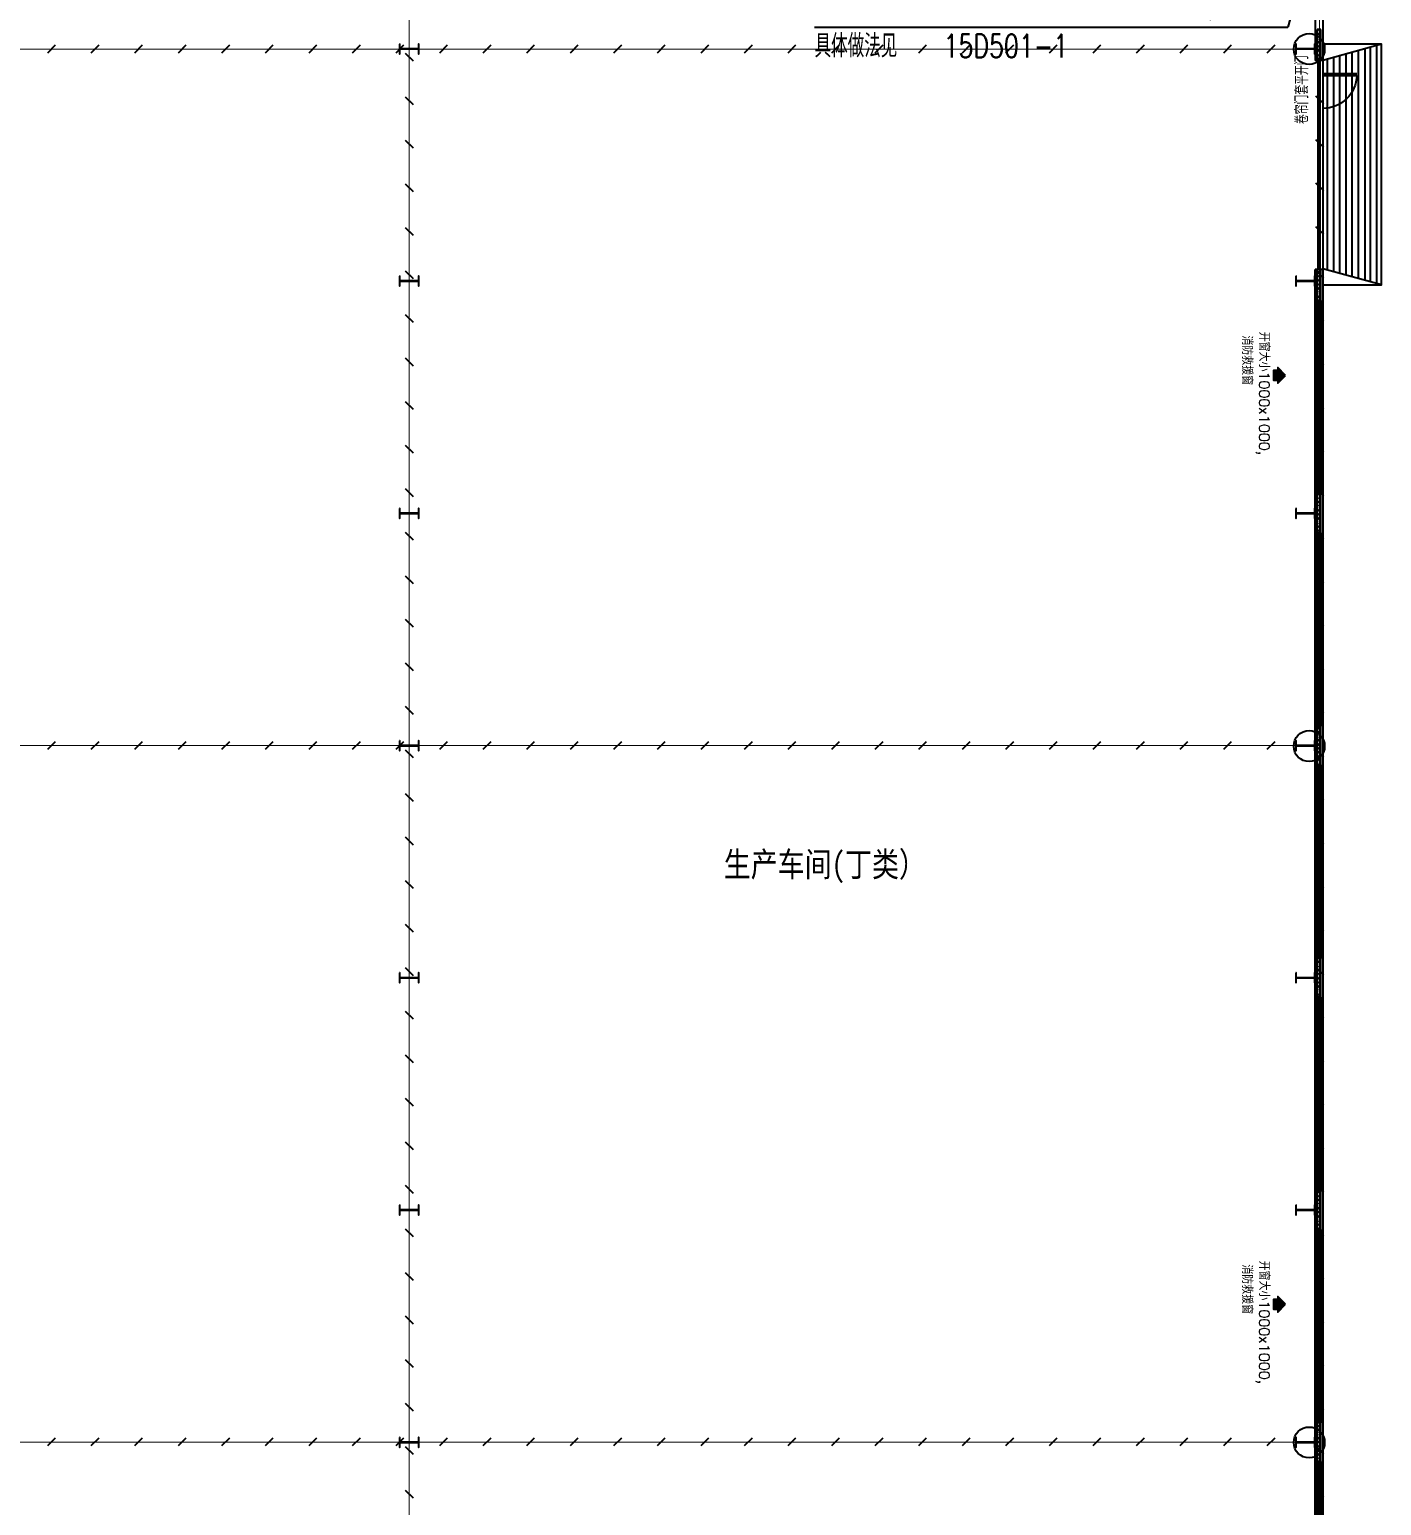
# Model space of a CAD drawing. Extents: x 7651907 to 8255021, y -2490714 to -1144618.
# Drawn here: x 7892677 to 7927597, y -1835911 to -1797779 of the extents above; entities that cross this region are included whole.
import ezdxf

# ---------------------------------------------------------------- set-up
doc = ezdxf.new("R2010")
doc.units = 0
doc.header["$LTSCALE"] = 1000
for name, pattern in [('CENTER2', [1.125, 0.75, -0.125, 0.125, -0.125]), ('CONTINOUS', [0]), ('DASH', [0.35, 0.25, -0.1])]:
    doc.linetypes.add(name, pattern=pattern)
doc.layers.get('0').update_dxf_attribs({"linetype": 'CONTINUOUS'})
for name, color, linetype in [('001-墙体', 30, 'CONTINUOUS'), ('001-文字', 11, 'CONTINUOUS'), ('DIM-动力', 3, 'CONTINUOUS'), ('EQUIP-动力', 3, 'CONTINUOUS'), ('M_Prof', 2, 'CONTINUOUS'), ('PUB_HATCH', 8, 'CONTINUOUS'), ('PUB_TEXT', 7, 'CONTINUOUS'), ('SHTLN', 4, 'CONTINUOUS'), ('STAIR', 2, 'CONTINUOUS'), ('wen强文字', 2, 'CONTINUOUS'), ('WINDOW', 4, 'CONTINUOUS'), ('WINDOW_TEXT', 7, 'CONTINUOUS'), ('WIRE-接地', 4, 'CONTINUOUS'), ('墙线', 2, 'CONTINUOUS'), ('外轮廓', 8, 'CONTINUOUS'), ('标注-照明', 7, 'CONTINUOUS')]:
    doc.layers.add(name, color=color, linetype=linetype)
doc.styles.add('_TCH_DIM', font='SIMPLEX', dxfattribs={"bigfont": 'GBCBIG'})
doc.styles.add('_TCH_WINDOW', font='SIMPLEX', dxfattribs={"height": 3.5, "bigfont": 'GBCBIG'})
doc.styles.add('LDTS', font='txt.shx', dxfattribs={"width": 0.75, "bigfont": 'hzdx.shx'})
doc.styles.get("Standard").update_dxf_attribs({"font": 'txt.shx', "width": 0.7, "bigfont": 'TSSDCHN.shx'})
doc.styles.add('宋体', font='', dxfattribs={"width": 0.8})
doc.styles.get('宋体').set_extended_font_data('SimSun')
pattern_1 = [(45, (0, 53.85), (-106.06606, 106.06606), []), (45, (52.16, 0), (-106.06606, 106.06606), [59.21055, -33.8346])]

# ---------------------------------------------------------------- blocks, each defined once
blk = doc.blocks.new('sgdgsgsg')
at = {"layer": 'M_Prof'}
for points in [[(8034296, -909026), (8034296, -909276), (8034308, -909276), (8034308, -909154), (8034784, -909154), (8034784, -909276), (8034796, -909276), (8034796, -909026), (8034784, -909026), (8034784, -909148), (8034308, -909148), (8034308, -909026)], [(8057446, -909026), (8057446, -909276), (8057458, -909276), (8057458, -909154), (8057934, -909154), (8057934, -909276), (8057946, -909276), (8057946, -909026), (8057934, -909026), (8057934, -909148), (8057458, -909148), (8057458, -909026)], [(8034296, -915026), (8034296, -915276), (8034308, -915276), (8034308, -915154), (8034784, -915154), (8034784, -915276), (8034796, -915276), (8034796, -915026), (8034784, -915026), (8034784, -915148), (8034308, -915148), (8034308, -915026)], [(8057446, -915026), (8057446, -915276), (8057458, -915276), (8057458, -915154), (8057934, -915154), (8057934, -915276), (8057946, -915276), (8057946, -915026), (8057934, -915026), (8057934, -915148), (8057458, -915148), (8057458, -915026)], [(8034296, -921026), (8034296, -921276), (8034308, -921276), (8034308, -921154), (8034784, -921154), (8034784, -921276), (8034796, -921276), (8034796, -921026), (8034784, -921026), (8034784, -921148), (8034308, -921148), (8034308, -921026)], [(8057446, -921026), (8057446, -921276), (8057458, -921276), (8057458, -921154), (8057934, -921154), (8057934, -921276), (8057946, -921276), (8057946, -921026), (8057934, -921026), (8057934, -921148), (8057458, -921148), (8057458, -921026)], [(8034296, -927026), (8034296, -927276), (8034308, -927276), (8034308, -927154), (8034784, -927154), (8034784, -927276), (8034796, -927276), (8034796, -927026), (8034784, -927026), (8034784, -927148), (8034308, -927148), (8034308, -927026)], [(8057446, -927026), (8057446, -927276), (8057458, -927276), (8057458, -927154), (8057934, -927154), (8057934, -927276), (8057946, -927276), (8057946, -927026), (8057934, -927026), (8057934, -927148), (8057458, -927148), (8057458, -927026)], [(8034296, -933026), (8034296, -933276), (8034308, -933276), (8034308, -933154), (8034784, -933154), (8034784, -933276), (8034796, -933276), (8034796, -933026), (8034784, -933026), (8034784, -933148), (8034308, -933148), (8034308, -933026)], [(8057446, -933026), (8057446, -933276), (8057458, -933276), (8057458, -933154), (8057934, -933154), (8057934, -933276), (8057946, -933276), (8057946, -933026), (8057934, -933026), (8057934, -933148), (8057458, -933148), (8057458, -933026)], [(8034296, -939026), (8034296, -939276), (8034308, -939276), (8034308, -939154), (8034784, -939154), (8034784, -939276), (8034796, -939276), (8034796, -939026), (8034784, -939026), (8034784, -939148), (8034308, -939148), (8034308, -939026)], [(8057446, -939026), (8057446, -939276), (8057458, -939276), (8057458, -939154), (8057934, -939154), (8057934, -939276), (8057946, -939276), (8057946, -939026), (8057934, -939026), (8057934, -939148), (8057458, -939148), (8057458, -939026)], [(8034296, -945026), (8034296, -945276), (8034308, -945276), (8034308, -945154), (8034784, -945154), (8034784, -945276), (8034796, -945276), (8034796, -945026), (8034784, -945026), (8034784, -945148), (8034308, -945148), (8034308, -945026)], [(8057446, -945026), (8057446, -945276), (8057458, -945276), (8057458, -945154), (8057934, -945154), (8057934, -945276), (8057946, -945276), (8057946, -945026), (8057934, -945026), (8057934, -945148), (8057458, -945148), (8057458, -945026)]]:
    blk.add_lwpolyline(points, close=True, dxfattribs=at)
blk = doc.blocks.new('5181895')
h = blk.add_hatch(color=13)
h.dxf.hatch_style = 1
h.paths.add_polyline_path([(-1101987, -147875), (-1102144, -148033), (-1102087, -148033), (-1102087, -148123), (-1101887, -148123), (-1101887, -148033), (-1101829, -148033)])
at = {"color": 13}
blk.add_lwpolyline([(-1101987, -147875), (-1102144, -148033), (-1102087, -148033), (-1102087, -148123), (-1101887, -148123), (-1101887, -148033), (-1101829, -148033), (-1101987, -147875)], close=True, dxfattribs=at)
blk = doc.blocks.new('$DorLib2D$00000213')
at = {"color": 0, "linetype": 'DASH', "const_width": 0.02}
blk.add_lwpolyline([(0.5, 0), (-0.5, 0)], dxfattribs=at)
blk = doc.blocks.new('$TCHSYS$WIN2D')
for p, q in [((-0.5, 0.5), (0.5, 0.5)), ((-0.5, 0.5), (-0.5, -0.5)), ((0.5, 0.5), (0.5, -0.5)), ((0.5, 0.1667), (-0.5, 0.1667)), ((0.5, -0.1667), (-0.5, -0.1667)), ((-0.5, -0.5), (0.5, -0.5))]:
    blk.add_line(p, q)
blk = doc.blocks.new('A$C0DF00DDE')
at = {"layer": 'PUB_HATCH'}
h = blk.add_hatch(dxfattribs=at)
h.set_pattern_fill('天然石材', color=256, scale=30, style=0)
h.set_pattern_definition(pattern_1)
h.paths.add_polyline_path([(77950, 81100), (77950, 80299.9), (78050, 80299.9), (78050, 81100)])
h = blk.add_hatch(dxfattribs=at)
h.set_pattern_fill('天然石材', color=256, scale=30, style=0)
h.set_pattern_definition(pattern_1)
h.paths.add_polyline_path([(77950, 74900), (77950, 74100), (78050, 74100), (78050, 74900)])
h = blk.add_hatch(dxfattribs=at)
h.set_pattern_fill('天然石材', color=256, scale=30, style=0)
h.set_pattern_definition(pattern_1)
h.paths.add_polyline_path([(77950, 69100), (77950, 68100), (78050, 68100), (78050, 69100)])
h = blk.add_hatch(dxfattribs=at)
h.set_pattern_fill('天然石材', color=256, scale=30, style=0)
h.set_pattern_definition(pattern_1)
h.paths.add_polyline_path([(77950, 63100), (77950, 62100), (78050, 62100), (78050, 63100)])
h = blk.add_hatch(dxfattribs=at)
h.set_pattern_fill('天然石材', color=256, scale=30, style=0)
h.set_pattern_definition(pattern_1)
h.paths.add_polyline_path([(77950, 57100), (77950, 56100), (78050, 56100), (78050, 57100)])
h = blk.add_hatch(dxfattribs=at)
h.set_pattern_fill('天然石材', color=256, scale=30, style=0)
h.set_pattern_definition(pattern_1)
h.paths.add_polyline_path([(77950, 51100), (77950, 50100), (78050, 50100), (78050, 51100)])
h = blk.add_hatch(dxfattribs=at)
h.set_pattern_fill('天然石材', color=256, scale=30, style=0)
h.set_pattern_definition(pattern_1)
h.paths.add_polyline_path([(77950, 45100), (77950, 44100), (78050, 44100), (78050, 45100)])
at = {"layer": '001-墙体', "color": 54}
for p, q in [((77950, 81100), (77950, 80299.9)), ((78050, 81100), (77950, 81100)), ((78050, 80299.9), (78050, 81100)), ((77950, 80299.9), (78050, 80299.9)), ((77950, 74900), (77950, 74100)), ((78050, 74900), (77950, 74900)), ((78050, 74100), (78050, 74900)), ((77950, 74100), (78050, 74100)), ((77950, 69100), (77950, 68100)), ((78050, 69100), (77950, 69100)), ((78050, 68100), (78050, 69100)), ((77950, 68100), (78050, 68100)), ((77950, 63100), (77950, 62100)), ((78050, 63100), (77950, 63100)), ((78050, 62100), (78050, 63100)), ((77950, 62100), (78050, 62100)), ((77950, 57100), (77950, 56100)), ((78050, 57100), (77950, 57100)), ((78050, 56100), (78050, 57100)), ((77950, 56100), (78050, 56100)), ((77950, 51100), (77950, 50100)), ((78050, 51100), (77950, 51100)), ((78050, 50100), (78050, 51100)), ((77950, 50100), (78050, 50100)), ((77950, 45100), (77950, 44100)), ((78050, 45100), (77950, 45100)), ((78050, 44100), (78050, 45100)), ((77950, 44100), (78050, 44100))]:
    blk.add_line(p, q, dxfattribs=at)
at = {"layer": '001-墙体'}
blk.add_line((78100, 80299.9), (77900, 80299.9), dxfattribs=at)
blk.add_lwpolyline([(7900, 93300), (78100, 93300), (78100, 7900), (7900, 7900)], close=True, dxfattribs=at)
for points in [[(8100, 80299.9), (8100, 93100), (77900, 93100), (77900, 80299.9)], [(78100, 80299.9), (77900, 80299.9)], [(77900, 74900), (77900, 26299.9)], [(77900, 26299.9), (77900, 74900)], [(77900, 26299.9), (77900, 74900)], [(78100, 74900), (77900, 74900)]]:
    blk.add_lwpolyline(points, dxfattribs=at)
at = {"layer": 'STAIR', "color": 252}
for p, q in [((78700, 74753.6), (78700, 80476.3)), ((78858.7, 74709.5), (78858.7, 80519.2)), ((79017.5, 74665.5), (79017.5, 80562.1)), ((79190.2, 74617.6), (79190.2, 80605.1)), ((79334.7, 74577.5), (79334.7, 80644.1)), ((79493.4, 74533.4), (79493.4, 80687.1)), ((78223.7, 74885.7), (78223.7, 80347.5)), ((78382.5, 74841.6), (78382.5, 80390.4)), ((78541.2, 74797.6), (78541.2, 80433.4))]:
    blk.add_line(p, q, dxfattribs=at)
at = {"layer": 'WINDOW', "extrusion": (0, 0, -1)}
for p, q in [((78100, 79961.2), (78977.5, 79961.2)), ((78100, 79916.2), (78977.5, 79916.2))]:
    blk.add_line(p, q, dxfattribs=at)
blk.add_arc((-78100, 79938.7), 877.5, 181.46928, 270, dxfattribs=at)
at = {"layer": '墙线', "ltscale": 100}
for p, q in [((78100, 80719.7), (78100, 74300)), ((79614, 80719.7), (78100, 80299.7)), ((79614, 74500), (78100, 74920))]:
    blk.add_line(p, q, dxfattribs=at)
blk.add_lwpolyline([(78100, 74500), (79614, 74500), (79614, 80719.7), (78100, 80719.7)], dxfattribs=at)
blk.add_blockref('sgdgsgsg', (-7980045.8, 989751))
at = {"xscale": 1.279999999998836, "yscale": 1.279999999998836, "zscale": 1.279999999998836, "rotation": 270}
for p in [(266418.8, -1338378.2), (266418.8, -1362378.6)]:
    blk.add_blockref('5181895', p, dxfattribs=at)
at = {"layer": 'WINDOW', "rotation": 270}
for name, p, xscale, yscale, zscale in [('$DorLib2D$00000213', (78000, 77600), -5399.915099699516, 5399.915099699516, -5399.915099699516), ('$TCHSYS$WIN2D', (78000, 71600), 5000, 100, 5000), ('$TCHSYS$WIN2D', (78000, 65600), 5000, 100, 5000), ('$TCHSYS$WIN2D', (78000, 59600), 5000, 100, 5000), ('$TCHSYS$WIN2D', (78000, 53600), 5000, 100, 5000), ('$TCHSYS$WIN2D', (78000, 47600), 5000, 100, 5000), ('$TCHSYS$WIN2D', (78000, 41600), 5000, 100, 5000)]:
    blk.add_blockref(name, p, dxfattribs=dict(at, xscale=xscale, yscale=yscale, zscale=zscale))
at = {"layer": '001-文字', "style": '宋体', "width": 0.8}
blk.add_text('生产车间(丁类）', height=637.97, dxfattribs=at).set_placement((62626.6, 59213.7))
at = {"layer": 'PUB_TEXT', "color": 1}
for s, height, p in [('开窗大小1000x1000,', 270.071, (76452.2, 73291.7)), ('消防救援窗', 270.07, (76012.1, 73196.2)), ('开窗大小1000x1000,', 270.071, (76452.2, 49291.3)), ('消防救援窗', 270.07, (76012.1, 49195.8))]:
    blk.add_text(s, height=height, rotation=270, dxfattribs=at).set_placement(p)
at = {"layer": 'WINDOW_TEXT', "style": '_TCH_WINDOW'}
blk.add_text('卷帘门套平开门', height=337.59, rotation=90, dxfattribs=at).set_placement((77724, 78657.5))
blk = doc.blocks.new('$TelecSys$00000008')
blk.add_line((0.4, 0.4), (-0.4, -0.4))
blk = doc.blocks.new('$equip$00002693')
for p, q in [((-1.191, 0), (-1.191, -1.771)), ((-1.816, -1.771), (-0.566, -1.771)), ((-1.66, -2.084), (-0.723, -2.084)), ((-1.348, -2.396), (-1.035, -2.396))]:
    blk.add_line(p, q)
blk.add_lwpolyline([(-1.191, 0), (0, 0)])
blk.add_circle((-1.191, -1.771), 0.853)
blk = doc.blocks.new('A$C77A11537')
at = {"layer": 'DIM-动力'}
for p in [(13396, 4758), (71, 843)]:
    blk.add_line(p, (12297, 843), dxfattribs=at)
at = {"layer": 'DIM-动力', "const_width": 60}
blk.add_lwpolyline([(13613, 4200, 1), (13648, 4151, 1)], format="xyb", close=True, dxfattribs=at)
at = {"layer": 'EQUIP-动力', "xscale": 500, "yscale": 500, "zscale": 500}
blk.add_blockref('$equip$00002693', (13992, 5218), dxfattribs=at)
at = {"layer": 'DIM-动力', "color": 7, "style": '_TCH_DIM'}
blk.add_text('暗敷', height=506.4, dxfattribs=at).set_placement((10145, 1234))
at = {"layer": 'DIM-动力', "color": 7, "style": '_TCH_DIM', "width": 0.705882}
blk.add_text(')', height=446, dxfattribs=at).set_placement((10940, 1234))
at = {"layer": '标注-照明', "linetype": 'CONTINOUS', "style": 'LDTS', "width": 0.75}
for s, p in [('0.5M,(', (8476, 1234)), ('接地电阻测试点位置距室外地坪', (-28, 1234)), ('共', (11150, 1234)), ('8', (11695, 1234)), ('处', (11998, 1234)), ('具体做法见', (75, 63)), ('15D501-1', (3404, 63))]:
    blk.add_text(s, height=600, dxfattribs=at).set_placement(p)

msp = doc.modelspace()

# ---------------------------------------------------------------- linework, layer by layer
at = {"layer": 'wen强文字', "color": 1}
for centre in [(7925729.6, -1798282.9), (7925729.6, -1816293.3), (7925729.6, -1834284)]:
    msp.add_circle(centre, 399.9, dxfattribs=at)
at = {"layer": 'WIRE-接地', "color": 4, "linetype": 'CENTER2', "const_width": 30}
for points in [[(7855983.2, -1785678.9), (7855983.2, -1870881.5), (7925995.9, -1870881.5), (7925995.9, -1785675.8), (7855983.3, -1785675.8)], [(7902483.2, -1870928.9), (7902483.2, -1785675.8)], [(7855983.2, -1798287.1), (7925995.9, -1798287.1)], [(7855983.2, -1816278.1), (7925995.9, -1816278.1)], [(7855983.2, -1834273.7), (7925995.9, -1834273.7)]]:
    msp.add_lwpolyline(points, dxfattribs=at)

# ---------------------------------------------------------------- block references
at = {"ltscale": 100}
msp.add_blockref('A$C0DF00DDE', (7847983.2, -1878878.9), dxfattribs=at)
at = {"layer": 'SHTLN', "color": 4, "xscale": 250, "yscale": 250, "zscale": 250}
for p in [(7893239.5, -1798287.1), (7894364.5, -1798287.1), (7895489.5, -1798287.1), (7896614.5, -1798287.1), (7897739.5, -1798287.1), (7898864.5, -1798287.1), (7899989.5, -1798287.1), (7901114.5, -1798287.1), (7902239.5, -1798287.1), (7903364.5, -1798287.1), (7904489.5, -1798287.1), (7905614.5, -1798287.1), (7906739.5, -1798287.1), (7907864.5, -1798287.1), (7908989.5, -1798287.1), (7910114.5, -1798287.1), (7911239.5, -1798287.1), (7912364.5, -1798287.1), (7913489.5, -1798287.1), (7914614.5, -1798287.1), (7915739.5, -1798287.1), (7916864.5, -1798287.1), (7917989.5, -1798287.1), (7919114.5, -1798287.1), (7920239.5, -1798287.1), (7921364.5, -1798287.1), (7922489.5, -1798287.1), (7923614.5, -1798287.1), (7924739.5, -1798287.1), (7893239.5, -1816278.1), (7894364.5, -1816278.1), (7895489.5, -1816278.1), (7896614.5, -1816278.1), (7897739.5, -1816278.1), (7898864.5, -1816278.1), (7899989.5, -1816278.1), (7901114.5, -1816278.1), (7902239.5, -1816278.1), (7903364.5, -1816278.1), (7904489.5, -1816278.1), (7905614.5, -1816278.1), (7906739.5, -1816278.1), (7907864.5, -1816278.1), (7908989.5, -1816278.1), (7910114.5, -1816278.1), (7911239.5, -1816278.1), (7912364.5, -1816278.1), (7913489.5, -1816278.1), (7914614.5, -1816278.1), (7915739.5, -1816278.1), (7916864.5, -1816278.1), (7917989.5, -1816278.1), (7919114.5, -1816278.1), (7920239.5, -1816278.1), (7921364.5, -1816278.1), (7922489.5, -1816278.1), (7923614.5, -1816278.1), (7924739.5, -1816278.1), (7893239.5, -1834273.7), (7894364.5, -1834273.7), (7895489.5, -1834273.7), (7896614.5, -1834273.7), (7897739.5, -1834273.7), (7898864.5, -1834273.7), (7899989.5, -1834273.7), (7901114.5, -1834273.7), (7902239.5, -1834273.7), (7903364.5, -1834273.7), (7904489.5, -1834273.7), (7905614.5, -1834273.7), (7906739.5, -1834273.7), (7907864.5, -1834273.7), (7908989.5, -1834273.7), (7910114.5, -1834273.7), (7911239.5, -1834273.7), (7912364.5, -1834273.7), (7913489.5, -1834273.7), (7914614.5, -1834273.7), (7915739.5, -1834273.7), (7916864.5, -1834273.7), (7917989.5, -1834273.7), (7919114.5, -1834273.7), (7920239.5, -1834273.7), (7921364.5, -1834273.7), (7922489.5, -1834273.7), (7923614.5, -1834273.7), (7924739.5, -1834273.7)]:
    msp.add_blockref('$TelecSys$00000008', p, dxfattribs=at)
at = {"layer": 'SHTLN', "color": 4, "xscale": 250, "yscale": 250, "zscale": 250, "rotation": 90}
for p in [(7902483.2, -1798489.8), (7925995.9, -1798466.2), (7902483.2, -1799614.8), (7925995.9, -1799591.2), (7925995.9, -1800716.2), (7902483.2, -1800739.8), (7902483.2, -1801864.8), (7925995.9, -1801841.2), (7902483.2, -1802989.8), (7925995.9, -1802966.2), (7902483.2, -1804114.8), (7925995.9, -1804091.2), (7902483.2, -1805239.8), (7925995.9, -1805216.2), (7902483.2, -1806364.8), (7925995.9, -1806341.2), (7902483.2, -1807489.8), (7925995.9, -1807466.2), (7902483.2, -1808614.8), (7925995.9, -1808591.2), (7902483.2, -1809739.8), (7925995.9, -1809716.2), (7902483.2, -1810864.8), (7925995.9, -1810841.2), (7902483.2, -1811989.8), (7925995.9, -1811966.2), (7902483.2, -1813114.8), (7925995.9, -1813091.2), (7902483.2, -1814239.8), (7925995.9, -1814216.2), (7902483.2, -1815364.8), (7925995.9, -1815341.2), (7902483.2, -1816489.8), (7925995.9, -1816466.2), (7902483.2, -1817614.8), (7925995.9, -1817591.2), (7902483.2, -1818739.8), (7925995.9, -1818716.2), (7902483.2, -1819864.8), (7925995.9, -1819841.2), (7902483.2, -1820989.8), (7925995.9, -1820966.2), (7902483.2, -1822114.8), (7925995.9, -1822091.2), (7925995.9, -1823216.2), (7902483.2, -1823239.8), (7925995.9, -1824341.2), (7902483.2, -1824364.8), (7902483.2, -1825489.8), (7925995.9, -1825466.2), (7902483.2, -1826614.8), (7925995.9, -1826591.2), (7902483.2, -1827739.8), (7925995.9, -1827716.2), (7902483.2, -1828864.8), (7925995.9, -1828841.2), (7902483.2, -1829989.8), (7925995.9, -1829966.2), (7902483.2, -1831114.8), (7925995.9, -1831091.2), (7902483.2, -1832239.8), (7925995.9, -1832216.2), (7902483.2, -1833364.8), (7925995.9, -1833341.2), (7902483.2, -1834489.8), (7925995.9, -1834466.2), (7902483.2, -1835614.8), (7925995.9, -1835591.2)]:
    msp.add_blockref('$TelecSys$00000008', p, dxfattribs=at)
at = {"layer": '外轮廓'}
msp.add_blockref('A$C77A11537', (7912880.4, -1798564.5), dxfattribs=at)

doc.saveas('drawing.dxf')
